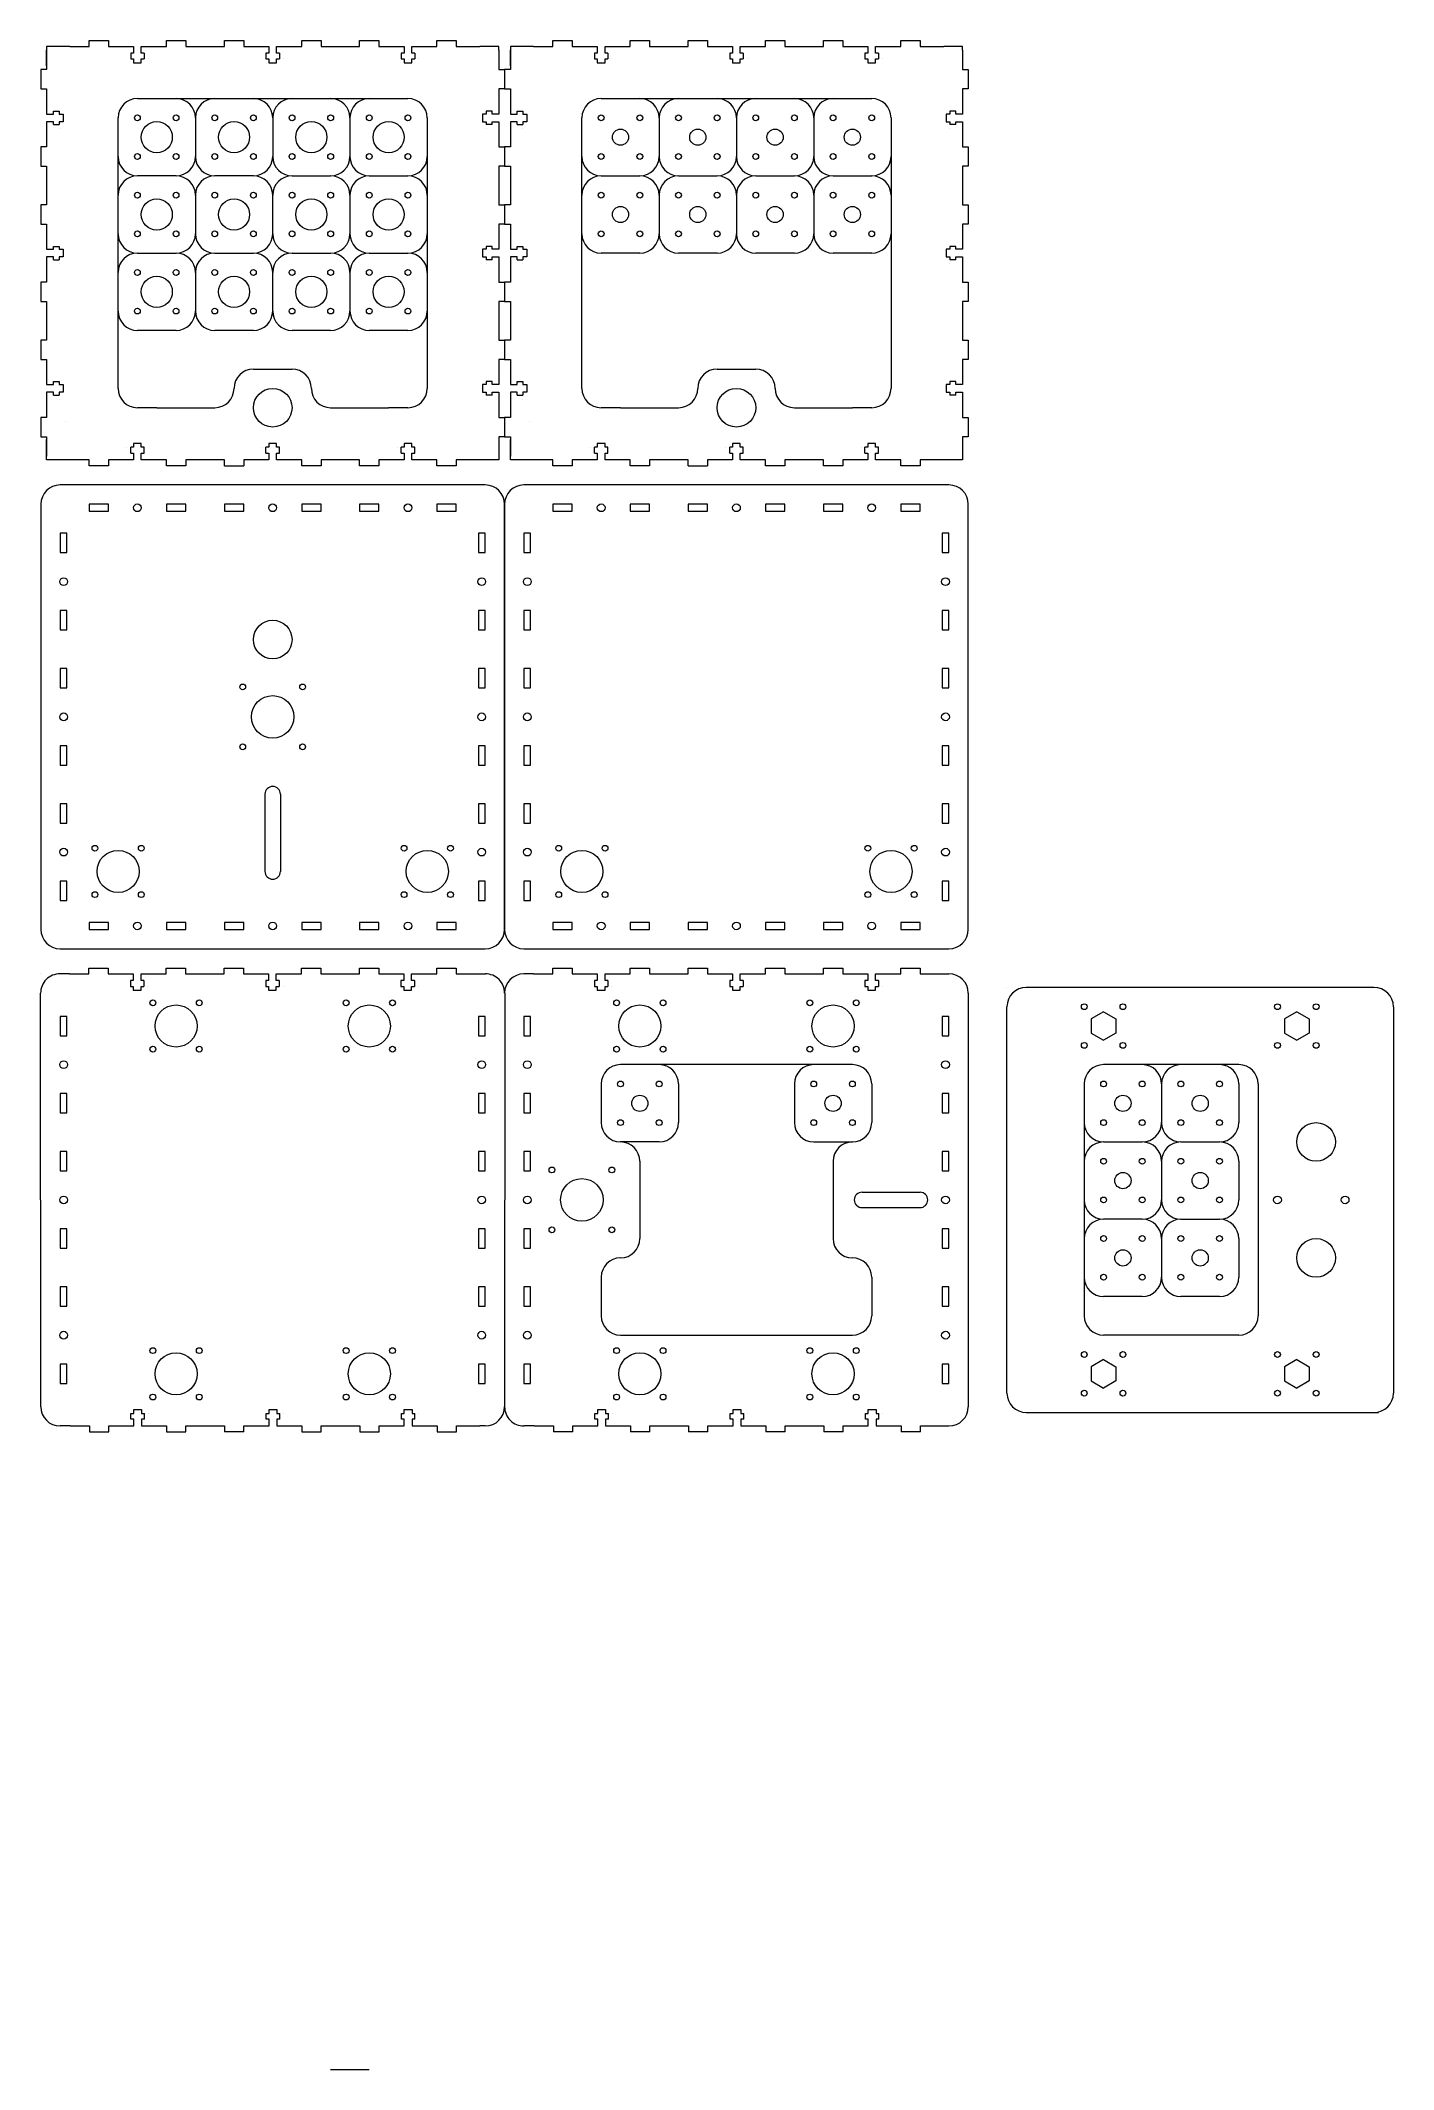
# Model space of a CAD drawing. Header units: millimetres. Extents: x 0 to 700, y -580 to 470.
import ezdxf

# ---------------------------------------------------------------- set-up
doc = ezdxf.new("R2010")
doc.units = ezdxf.units.MM
doc.layers.get('0').update_dxf_attribs({"linetype": 'CONTINUOUS', "lineweight": 0, "true_color": 0x000000})

# ---------------------------------------------------------------- blocks, each defined once
blk = doc.blocks.new('slot')
for p, q in [((15, 3.5), (5, 3.5)), ((5, 3.5), (5, 0)), ((5, 0), (15, 0)), ((15, 0), (15, 3.5)), ((55, 3.5), (45, 3.5)), ((45, 3.5), (45, 0)), ((55, 0), (55, 3.5)), ((45, 0), (55, 0))]:
    blk.add_line(p, q)
blk.add_circle((30, 1.8), 2)
blk = doc.blocks.new('tgrips')
for p, q in [((0, 0), (10, 0)), ((10, 0), (10, 3)), ((20, 3), (20, 0)), ((20, 0), (33, 0)), ((33, 0), (33, -3.5)), ((37, 0), (50, 0)), ((37, -3.5), (37, 0)), ((50, 0), (50, 3)), ((60, 3), (60, 0)), ((60, 0), (70, 0)), ((70, 0), (70, 0)), ((31.5, -3.5), (31.5, -6.5)), ((33, -3.5), (31.5, -3.5)), ((31.5, -6.5), (33, -6.5)), ((33, -6.5), (33, -8.5)), ((33, -8.5), (37, -8.5)), ((38.5, -3.5), (37, -3.5)), ((37, -8.5), (37, -6.5)), ((37, -6.5), (38.5, -6.5)), ((38.5, -3.5), (38.5, -6.5)), ((40.5, -6.5), (40.5, -6.5))]:
    blk.add_line(p, q)
blk = doc.blocks.new('steppernema17')
for centre, radius in [((-15.495, 15.495), 1.5), ((0, 0), 11), ((15.495, 15.495), 1.5), ((-15.495, -15.495), 1.5), ((15.495, -15.495), 1.5)]:
    blk.add_circle(centre, radius)
blk = doc.blocks.new('nutcover')
for centre, radius in [((-10, 10), 1.5), ((10, 10), 1.5), ((0, 0), 4.2), ((-10, -10), 1.5), ((10, -10), 1.5)]:
    blk.add_circle(centre, radius)
for centre, start, end in [((-10, 10), 90, 180), ((10, 10), 0, 90), ((-10, -10), 180, 270), ((10, -10), 270, 0)]:
    blk.add_arc(centre, 10, start, end)
blk = doc.blocks.new('bearing hole and guides')
for centre, radius in [((-12, 12), 1.5), ((0, 0), 10.9), ((12, 12), 1.5), ((-12, -12), 1.5), ((12, -12), 1.5)]:
    blk.add_circle(centre, radius)
blk = doc.blocks.new('nut cut outs')
for p, q in [((0, 7.4), (-6.4, 3.7)), ((-6.4, 3.7), (-6.4, -3.7)), ((0, 7.4), (6.4, 3.7)), ((6.4, 3.7), (6.4, -3.7)), ((-6.4, -3.7), (0, -7.4)), ((6.4, -3.7), (0, -7.4))]:
    blk.add_line(p, q)
for centre in [(-10, 10), (10, 10), (-10, -10), (10, -10)]:
    blk.add_circle(centre, 1.5)
blk = doc.blocks.new('bearingcover')
for centre, radius in [((-10, 10), 1.5), ((10, 10), 1.5), ((0, 0), 8.06), ((-10, -10), 1.5), ((10, -10), 1.5)]:
    blk.add_circle(centre, radius)
for centre, start, end in [((-10, 10), 90, 180), ((10, 10), 0, 90), ((-10, -10), 180, 270), ((10, -10), 270, 0)]:
    blk.add_arc(centre, 10, start, end)

msp = doc.modelspace()

# ---------------------------------------------------------------- linework, layer by layer
for p, q in [((15, 467), (3, 467)), ((3, 467), (3, 465)), ((3, 457), (3, 465)), ((25, 470), (35, 470)), ((65, 470), (75, 470)), ((95, 470), (105, 470)), ((135, 470), (145, 470)), ((165, 470), (175, 470)), ((205, 470), (215, 470)), ((225, 467), (227.25, 467)), ((237, 467), (227.25, 467)), ((237, 465), (237, 467)), ((237, 465), (237, 457)), ((255, 467), (243, 467)), ((243, 467), (243, 465)), ((243, 457), (243, 465)), ((265, 470), (275, 470)), ((305, 470), (315, 470)), ((335, 470), (345, 470)), ((375, 470), (385, 470)), ((405, 470), (415, 470)), ((445, 470), (455, 470)), ((465, 467), (467.25, 467)), ((477, 467), (467.25, 467)), ((477, 465), (477, 467)), ((477, 465), (477, 457)), ((0, 455), (0, 445)), ((240, 455), (240, 445)), ((240, 455), (240, 445)), ((480, 455), (480, 445)), ((50, 440), (190, 440)), ((290, 440), (430, 440)), ((40, 290), (40, 430)), ((80, 430), (80, 410)), ((120, 430), (120, 410)), ((160, 430), (160, 410)), ((200, 430), (200, 290)), ((280, 290), (280, 430)), ((320, 430), (320, 410)), ((360, 430), (360, 410)), ((400, 430), (400, 410)), ((440, 430), (440, 290)), ((0, 415), (0, 405)), ((240, 415), (240, 405)), ((240, 415), (240, 405)), ((480, 415), (480, 405)), ((70, 400), (50, 400)), ((110, 400), (90, 400)), ((130, 400), (150, 400)), ((170, 400), (190, 400)), ((290, 400), (310, 400)), ((330, 400), (350, 400)), ((370, 400), (390, 400)), ((410, 400), (430, 400)), ((80, 390), (80, 370)), ((120, 370), (120, 390)), ((160, 390), (160, 370)), ((320, 390), (320, 370)), ((360, 390), (360, 370)), ((400, 390), (400, 370)), ((0, 385), (0, 375)), ((240, 385), (240, 375)), ((240, 385), (240, 375)), ((480, 385), (480, 375)), ((50, 360), (70, 360)), ((90, 360), (110, 360)), ((130, 360), (150, 360)), ((170, 360), (190, 360)), ((310, 360), (290, 360)), ((350, 360), (330, 360)), ((390, 360), (370, 360)), ((430, 360), (410, 360)), ((80, 350), (80, 330)), ((120, 330), (120, 350)), ((160, 350), (160, 330)), ((0, 345), (0, 335)), ((240, 345), (240, 345)), ((240, 345), (240, 335)), ((240, 345), (240, 335)), ((480, 345), (480, 345)), ((480, 345), (480, 335)), ((70, 320), (50, 320)), ((110, 320), (90, 320)), ((150, 320), (130, 320)), ((190, 320), (170, 320)), ((0, 315), (0, 305)), ((240, 315), (240, 305)), ((240, 315), (240, 305)), ((480, 315), (480, 305)), ((110, 300), (130, 300)), ((350, 300), (370, 300)), ((100, 290), (100, 290)), ((140, 290), (140, 290)), ((340, 290), (340, 290)), ((380, 290), (380, 290)), ((0, 275), (0, 265)), ((60, 280), (50, 280)), ((60, 280), (90, 280)), ((150, 280), (180, 280)), ((190, 280), (180, 280)), ((240, 275), (240, 265)), ((240, 275), (240, 265)), ((300, 280), (290, 280)), ((300, 280), (330, 280)), ((390, 280), (420, 280)), ((430, 280), (420, 280)), ((480, 275), (480, 265)), ((3, 255), (3, 263.5)), ((13, 273), (13, 273)), ((243, 255), (243, 263.5)), ((253, 273), (253, 273)), ((3, 253), (3, 255)), ((15, 253), (3, 253)), ((237, 253), (225, 253)), ((237, 255), (237, 253)), ((243, 253), (243, 255)), ((255, 253), (243, 253)), ((477, 253), (465, 253)), ((477, 255), (477, 253)), ((35, 250), (25, 250)), ((75, 250), (65, 250)), ((95, 250), (105, 250)), ((145, 250), (135, 250)), ((175, 250), (165, 250)), ((215, 250), (205, 250)), ((275, 250), (265, 250)), ((315, 250), (305, 250)), ((335, 250), (345, 250)), ((385, 250), (375, 250)), ((415, 250), (405, 250)), ((455, 250), (445, 250)), ((230, 240), (10, 240)), ((470, 240), (250, 240)), ((0, 230), (0, 10)), ((240, 10), (240, 230)), ((240, 230), (240, 10)), ((480, 10), (480, 230)), ((116, 80), (116, 40)), ((124, 80), (124, 40)), ((10, 0), (230, 0)), ((250, 0), (470, 0)), ((24.875, -10), (34.875, -10)), ((64.875, -10), (74.875, -10)), ((94.875, -10), (104.875, -10)), ((134.875, -10), (144.875, -10)), ((164.875, -10), (174.875, -10)), ((204.875, -10), (214.875, -10)), ((265, -10), (275, -10)), ((305, -10), (315, -10)), ((335, -10), (345, -10)), ((375, -10), (385, -10)), ((405, -10), (415, -10)), ((445, -10), (455, -10)), ((-0.125, -13), (-0.125, -13)), ((-0.125, -13), (-0.125, -13)), ((12.875, -13), (9.88, -13)), ((14.875, -13), (12.875, -13)), ((224.875, -13), (227.125, -13)), ((227.125, -13), (230.06, -13)), ((253, -13), (250, -13)), ((255, -13), (253, -13)), ((465, -13), (467.25, -13)), ((467.25, -13), (470, -13)), ((500, -20), (500, -20)), ((690, -20), (510, -20)), ((-0.005, -237.005), (-0.12, -23.005)), ((240, -23), (240, -22)), ((240.06, -23.003), (240.003, -237.003)), ((480, -23), (480, -237)), ((500, -230), (500, -30)), ((700, -30), (700, -30)), ((700, -30), (700, -230)), ((420, -60), (300, -60)), ((620, -60), (550, -60)), ((290, -70), (290, -90)), ((330, -70), (330, -90)), ((390, -70), (390, -90)), ((430, -70), (430, -90)), ((540, -70), (540, -110)), ((540, -70), (540, -180)), ((540, -70), (540, -100)), ((580, -70), (580, -90)), ((620, -70), (620, -90)), ((630, -70), (630, -190)), ((300, -100), (300, -100)), ((320, -100), (300, -100)), ((400, -100), (420, -100)), ((420, -100), (420, -100)), ((550, -100), (570, -100)), ((590, -100), (610, -100)), ((310, -110), (310, -150)), ((410, -110), (410, -150)), ((540, -110), (540, -160)), ((580, -110), (580, -130)), ((620, -110), (620, -130)), ((425, -126), (455, -126)), ((425, -134), (455, -134)), ((540, -140), (540, -180)), ((570, -140), (550, -140)), ((590, -140), (610, -140)), ((540, -150), (540, -190)), ((580, -150), (580, -170)), ((620, -150), (620, -170)), ((290, -170), (290, -190)), ((430, -170), (430, -190)), ((540, -180), (540, -180)), ((570, -180), (550, -180)), ((610, -180), (590, -180)), ((540, -190), (540, -190)), ((300, -200), (420, -200)), ((620, -200), (550, -200)), ((240.003, -237.003), (240.003, -236.997)), ((510, -240), (692.347, -240)), ((700, -240), (700, -240)), ((15.125, -247), (9.995, -247)), ((25.125, -250), (35.125, -250)), ((65.125, -250), (75.125, -250)), ((105.125, -250), (95.125, -250)), ((135.125, -250), (145.125, -250)), ((165.125, -250), (175.125, -250)), ((205.125, -250), (215.125, -250)), ((215.125, -250), (215.125, -250)), ((225.125, -247), (227.125, -247)), ((230.003, -247), (227.125, -247)), ((253, -247), (250.003, -247)), ((255.25, -247), (253, -247)), ((275.25, -250), (265.25, -250)), ((315.25, -250), (305.25, -250)), ((345.25, -250), (335.25, -250)), ((385.25, -250), (375.25, -250)), ((415.25, -250), (405.25, -250)), ((455.25, -250), (445.25, -250)), ((465.25, -247), (467.25, -247)), ((467.25, -247), (470, -247)), ((150, -580), (170, -580))]:
    msp.add_line(p, q)
for centre, radius in [((120, 280), 10), ((360, 280), 10), ((120, 160), 10), ((660, -100), 10), ((640, -130), 2), ((675, -130), 2), ((660, -160), 10)]:
    msp.add_circle(centre, radius)
for centre, radius, start, end in [((110, 290), 10, 90, 180), ((130, 290), 10, 0, 90), ((350, 290), 10, 90, 180), ((370, 290), 10, 0, 90), ((50, 290), 10, 180, 270), ((90, 290), 10, 270, 0), ((150, 290), 10, 180, 270), ((190, 290), 10, 270, 0), ((290, 290), 10, 180, 270), ((330, 290), 10, 270, 0), ((390, 290), 10, 180, 270), ((430, 290), 10, 270, 0), ((10, 230), 10, 90, 180), ((230, 230), 10, 0, 90), ((250, 230), 10, 90, 180), ((470, 230), 10, 0, 90), ((120, 80), 4, 0, 180), ((120, 40), 4, 180, 0), ((10, 10), 10, 180, 270), ((230, 10), 10, 270, 0), ((250, 10), 10, 180, 270), ((470, 10), 10, 270, 0), ((9.88, -23), 10, 90, 180.030607), ((230.06, -23), 10, 359.98489, 90), ((250, -23), 10, 90, 180), ((470, -23), 10, 0, 90), ((510, -30), 10, 90, 180), ((690, -30), 10, 0, 90), ((300, -70), 10, 90, 180), ((420, -70), 10, 0, 90), ((550, -70), 10, 90, 180), ((620, -70), 10, 0, 90), ((300, -90), 10, 180, 270), ((420, -90), 10, 270, 0), ((300, -110), 10, 0, 90), ((420, -110), 10, 90, 180), ((425, -130), 4, 90, 270), ((455, -130), 4, 270, 90), ((300, -150), 10, 270, 0), ((420, -150), 10, 180, 270), ((300, -170), 10, 90, 180), ((420, -170), 10, 0, 90), ((300, -190), 10, 180, 270), ((420, -190), 10, 270, 0), ((550, -190), 10, 180, 270), ((620, -190), 10, 270, 0), ((510, -230), 10, 180, 270), ((690, -230), 10, 270, 0), ((9.995, -237), 10, 180.030607, 270), ((230.003, -237), 10, 270, 359.98489), ((250.003, -237), 10, 179.98489, 270), ((470, -237), 10, 270, 0)]:
    msp.add_arc(centre, radius, start, end)

# ---------------------------------------------------------------- block references
at = {"yscale": -1, "rotation": 270}
for p in [(3, 465), (243, 465), (3, 395), (243, 395), (3, 325), (243, 325)]:
    msp.add_blockref('tgrips', p, dxfattribs=at)
for name, p in [('tgrips', (15, 467)), ('tgrips', (85, 467)), ('tgrips', (155, 467)), ('tgrips', (255, 467)), ('tgrips', (325, 467)), ('tgrips', (395, 467)), ('bearingcover', (60, 420)), ('bearingcover', (100, 420)), ('bearingcover', (140, 420)), ('bearingcover', (180, 420)), ('nutcover', (300, 420)), ('nutcover', (340, 420)), ('nutcover', (380, 420)), ('nutcover', (420, 420)), ('bearingcover', (60, 380)), ('bearingcover', (100, 380)), ('bearingcover', (140, 380)), ('bearingcover', (180, 380)), ('nutcover', (300, 380)), ('nutcover', (340, 380)), ('nutcover', (380, 380)), ('nutcover', (420, 380)), ('bearingcover', (60, 340)), ('bearingcover', (100, 340)), ('bearingcover', (140, 340)), ('bearingcover', (180, 340)), ('steppernema17', (120, 120)), ('bearing hole and guides', (40, 40)), ('bearing hole and guides', (200, 40)), ('bearing hole and guides', (280, 40)), ('bearing hole and guides', (440, 40)), ('bearing hole and guides', (440, 40)), ('slot', (20, 10)), ('slot', (90, 10)), ('slot', (160, 10)), ('slot', (260, 10)), ('slot', (330, 10)), ('slot', (400, 10)), ('tgrips', (14.875, -13)), ('tgrips', (84.875, -13)), ('tgrips', (154.875, -13)), ('tgrips', (255, -13)), ('tgrips', (325, -13)), ('tgrips', (395, -13)), ('bearing hole and guides', (70, -40)), ('bearing hole and guides', (170, -40)), ('bearing hole and guides', (310, -40)), ('bearing hole and guides', (410, -40)), ('nut cut outs', (550, -40)), ('nut cut outs', (650, -40)), ('nutcover', (310, -80)), ('nutcover', (410, -80)), ('nutcover', (560, -80)), ('nutcover', (600, -80)), ('nutcover', (560, -120)), ('nutcover', (600, -120)), ('steppernema17', (280, -130)), ('nutcover', (560, -160)), ('nutcover', (600, -160)), ('bearing hole and guides', (70, -220)), ('bearing hole and guides', (170, -220)), ('bearing hole and guides', (310, -220)), ('bearing hole and guides', (410, -220)), ('nut cut outs', (550, -220)), ('nut cut outs', (650, -220))]:
    msp.add_blockref(name, p)
for name, p, rotation in [('tgrips', (237, 465), 270), ('tgrips', (477, 465), 270), ('tgrips', (237, 395), 270), ('tgrips', (477, 395), 270), ('tgrips', (237, 325), 270), ('tgrips', (477, 325), 270), ('tgrips', (85, 253), 180), ('tgrips', (155, 253), 180), ('tgrips', (225, 253), 180), ('tgrips', (325, 253), 180), ('tgrips', (395, 253), 180), ('tgrips', (465, 253), 180), ('slot', (80, 230), 180), ('slot', (150, 230), 180), ('slot', (220, 230), 180), ('slot', (320, 230), 180), ('slot', (390, 230), 180), ('slot', (460, 230), 180), ('slot', (10, 220), 270), ('slot', (230, 160), 90), ('slot', (250, 220), 270), ('slot', (470, 160), 90), ('slot', (10, 150), 270), ('slot', (230, 90), 90), ('slot', (250, 150), 270), ('slot', (470, 90), 90), ('slot', (10, 80), 270), ('slot', (230, 20), 90), ('slot', (250, 80), 270), ('slot', (470, 20), 90), ('slot', (10, -30), 270), ('slot', (230, -90), 90), ('slot', (250, -30), 270), ('slot', (470, -90), 90), ('slot', (10, -100), 270), ('slot', (230, -160), 90), ('slot', (250, -100), 270), ('slot', (470, -160), 90), ('slot', (10, -170), 270), ('slot', (230, -230), 90), ('slot', (250, -170), 270), ('slot', (470, -230), 90)]:
    msp.add_blockref(name, p, dxfattribs=dict(rotation=rotation))
at = {"yscale": -1}
for p in [(15.125, -247), (85.125, -247), (155.125, -247), (255.25, -247), (325.25, -247), (395.25, -247)]:
    msp.add_blockref('tgrips', p, dxfattribs=at)

doc.saveas('drawing.dxf')
